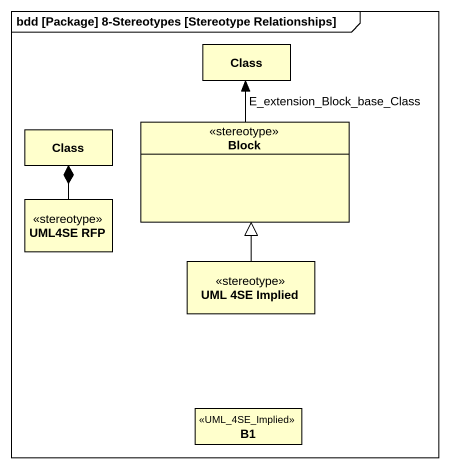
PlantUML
@startuml
mainframe bdd [Package] 8-Stereotypes [Stereotype Relationships]
hide circle
hide empty members
class "Class" as Class_
class "Class" as Class__2
class Block <<stereotype>>
class "UML4SE RFP" as UML4SE_RFP <<stereotype>>
class "UML 4SE Implied" as UML_4SE_Implied <<stereotype>>
class B1 <<UML_4SE_Implied>>
Block -up-> Class_ : E_extension_Block_base_Class
UML4SE_RFP -up-* Class__2
UML_4SE_Implied -up-|> Block
@enduml
